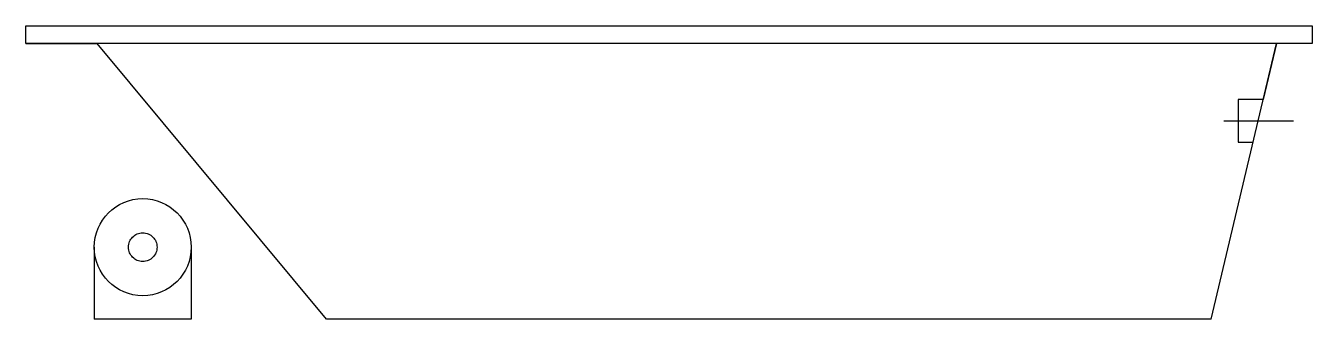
# Model space of a CAD drawing. Header units: millimetres. Extents: x 685.35 to 687.15, y 775.8 to 776.21.
import ezdxf

# ---------------------------------------------------------------- set-up
doc = ezdxf.new("R2010")
doc.units = ezdxf.units.MM
doc.linetypes.add('DASHED2', pattern=[9.525, 6.35, -3.175])
doc.linetypes.add('HIDDEN2', pattern=[0.1875, 0.125, -0.0625])
doc.layers.add('Acqualife', color=3, linetype='Continuous')

msp = doc.modelspace()

# ---------------------------------------------------------------- linework, layer by layer
at = {"layer": 'Acqualife'}
for p, q in [((685.3525, 776.2126), (687.1525, 776.2126)), ((685.3525, 776.1876), (685.3525, 776.2126)), ((687.1525, 776.2126), (687.1525, 776.1876)), ((687.1525, 776.1876), (685.3525, 776.1876)), ((685.3525, 776.1876), (685.4525, 776.1876)), ((687.1025, 776.1876), (687.0839, 776.1098)), ((687.1525, 776.1876), (687.1025, 776.1876))]:
    msp.add_line(p, q, dxfattribs=at)
at = {"layer": 'Acqualife', "color": 2}
for p, q in [((685.7733, 775.8026), (685.4525, 776.1876)), ((687.0108, 775.8026), (687.1025, 776.1876)), ((687.0589, 776.1098), (687.0489, 776.1098)), ((687.0489, 776.1098), (687.0489, 776.0598)), ((687.0489, 776.1098), (687.0489, 776.0798)), ((687.0839, 776.1098), (687.0589, 776.1098)), ((687.0489, 776.0598), (687.0489, 776.0498)), ((687.0489, 776.0498), (687.0696, 776.0498)), ((687.0108, 775.8026), (685.7733, 775.8026))]:
    msp.add_line(p, q, dxfattribs=at)
at = {"layer": 'Acqualife', "color": 1, "linetype": 'HIDDEN2', "ltscale": 0.25}
msp.add_line((687.0289, 776.0798), (687.126, 776.0798), dxfattribs=at)
at = {"layer": 'Acqualife', "linetype": 'DASHED2'}
for p, q in [((685.4484, 775.9033), (685.4484, 775.8026)), ((685.584, 775.9033), (685.584, 775.8026)), ((685.584, 775.8026), (685.4484, 775.8026))]:
    msp.add_line(p, q, dxfattribs=at)
for radius in [0.0678, 0.02]:
    msp.add_circle((685.5162, 775.9033), radius, dxfattribs=at)

doc.saveas('drawing.dxf')
